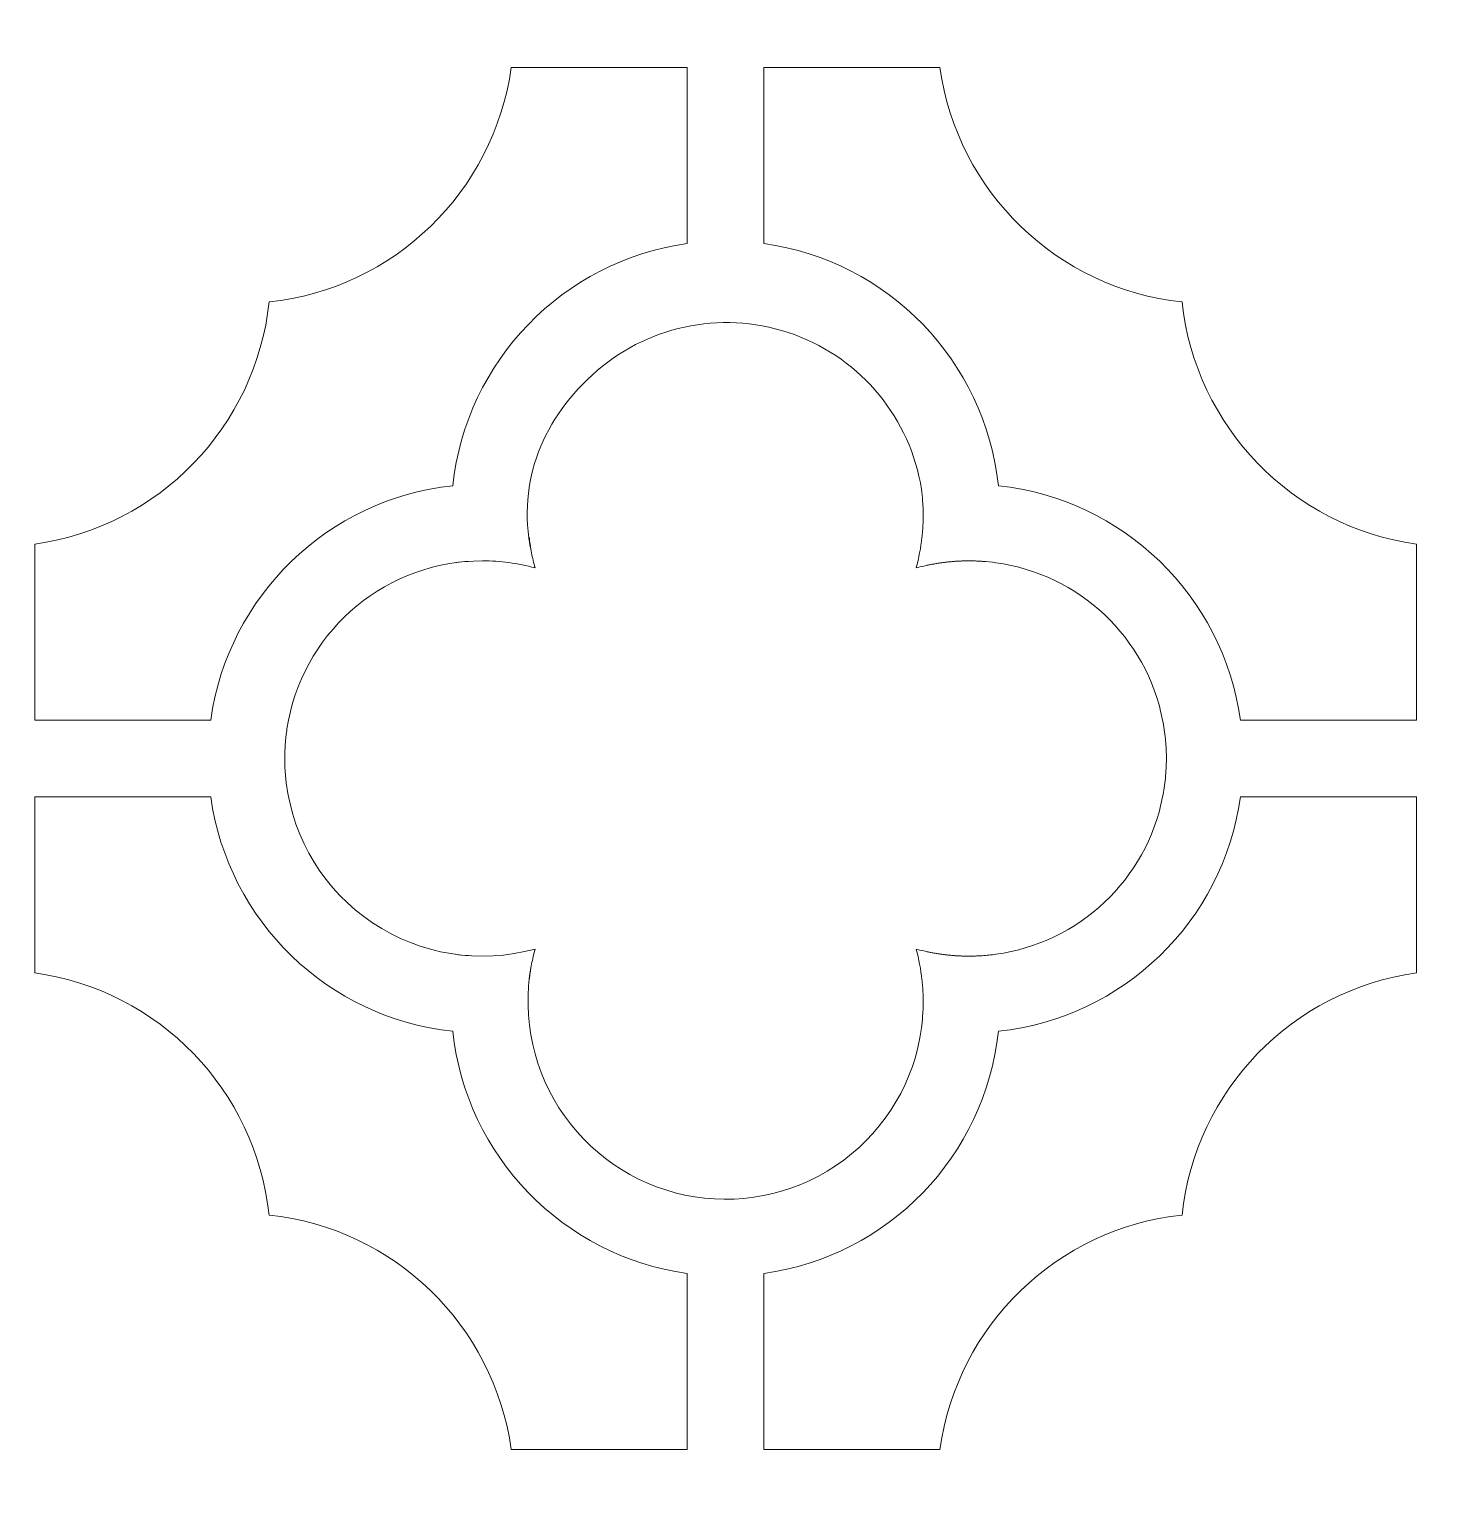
# Model space of a CAD drawing. Header units: centimetres. Extents: x -8.6 to 7.4, y -2.5 to 11.8.
# Drawn here: x -7.323 to -4.812, y 4.664 to 7.233 of the extents above; entities that cross this region are included whole.
import ezdxf

# ---------------------------------------------------------------- set-up
doc = ezdxf.new("R2010")
doc.units = ezdxf.units.CM
doc.header["$MEASUREMENT"] = 0
doc.layers.add('layer 1', color=7, linetype='Continuous')

msp = doc.modelspace()

# ---------------------------------------------------------------- linework, layer by layer
at = {"layer": 'layer 1', "lineweight": 9}
for points, knots in [([(-8.59369, 11.81631), (-8.59369, 11.81631), (-8.45848, 11.81631), (-8.45848, 11.81631), (-8.45848, 11.81631), (-8.45848, 11.81631), (-1.16645, 11.81631), (-1.16645, 11.81631), (-1.16645, 11.81631), (-1.16645, 11.81631), (-1.03124, 11.81631), (-1.03124, 11.81631), (-1.03124, 11.81631), (-1.03124, 11.81631), (-1.03124, 11.6811), (-1.03124, 11.6811), (-1.03124, 11.6811), (-1.03124, 11.6811), (-1.03124, -2.35212), (-1.03124, -2.35212), (-1.03124, -2.35212), (-1.03124, -2.35212), (-1.03124, -2.48733), (-1.03124, -2.48733), (-1.03124, -2.48733), (-1.03124, -2.48733), (-1.16645, -2.48733), (-1.16645, -2.48733), (-1.16645, -2.48733), (-1.16645, -2.48733), (-8.45848, -2.48733), (-8.45848, -2.48733), (-8.45848, -2.48733), (-8.45848, -2.48733), (-8.59369, -2.48733), (-8.59369, -2.48733), (-8.59369, -2.48733), (-8.59369, -2.48733), (-8.59369, -2.35212), (-8.59369, -2.35212), (-8.59369, -2.35212), (-8.59369, -2.35212), (-8.59369, 11.6811), (-8.59369, 11.6811), (-8.59369, 11.6811), (-8.59369, 11.6811), (-8.59369, 11.81631), (-8.59369, 11.81631)], [0, 0, 0, 0, 0.0769231, 0.0769231, 0.0769231, 0.0769231, 0.1538462, 0.1538462, 0.1538462, 0.1538462, 0.2307692, 0.2307692, 0.2307692, 0.2307692, 0.3076923, 0.3076923, 0.3076923, 0.3076923, 0.3846154, 0.3846154, 0.3846154, 0.3846154, 0.4615385, 0.4615385, 0.4615385, 0.4615385, 0.5384615, 0.5384615, 0.5384615, 0.5384615, 0.6153846, 0.6153846, 0.6153846, 0.6153846, 0.6923077, 0.6923077, 0.6923077, 0.6923077, 0.7692308, 0.7692308, 0.7692308, 0.7692308, 0.8461538, 0.8461538, 0.8461538, 0.8461538, 1, 1, 1, 1]), ([(-7.31368, 6.0165), (-7.31368, 6.0165), (-7.12398, 6.0165), (-7.12398, 6.0165), (-7.12398, 6.0165), (-7.12398, 6.0165), (-7.00377, 6.0165), (-7.00377, 6.0165), (-7.00377, 6.0165), (-6.97315, 6.2355), (-6.79718, 6.40567), (-6.57732, 6.42934), (-6.57732, 6.42934), (-6.55381, 6.64921), (-6.38344, 6.825), (-6.16446, 6.85577), (-6.16446, 6.85577), (-6.16446, 6.85577), (-6.16446, 7.1657), (-6.16446, 7.1657), (-6.16446, 7.1657), (-6.16446, 7.1657), (-6.26776, 7.1657), (-6.26776, 7.1657), (-6.26776, 7.1657), (-6.26776, 7.1657), (-6.31707, 7.1657), (-6.31707, 7.1657), (-6.31707, 7.1657), (-6.31707, 7.1657), (-6.35435, 7.1657), (-6.35435, 7.1657), (-6.35435, 7.1657), (-6.35435, 7.1657), (-6.47441, 7.1657), (-6.47441, 7.1657), (-6.47441, 7.1657), (-6.50503, 6.9467), (-6.68098, 6.77653), (-6.90083, 6.75284), (-6.90083, 6.75284), (-6.92435, 6.53298), (-7.09472, 6.35721), (-7.31368, 6.32643), (-7.31368, 6.32643), (-7.31368, 6.32643), (-7.31368, 6.26115), (-7.31368, 6.26115), (-7.31368, 6.26115), (-7.31368, 6.26115), (-7.31368, 6.22786), (-7.31368, 6.22786), (-7.31368, 6.22786), (-7.31368, 6.22786), (-7.31368, 6.12931), (-7.31368, 6.12931), (-7.31368, 6.12931), (-7.31368, 6.12931), (-7.31368, 6.01651), (-7.31368, 6.01651)], [0, 0, 0, 0, 0.0625, 0.0625, 0.0625, 0.0625, 0.125, 0.125, 0.125, 0.125, 0.1875, 0.1875, 0.1875, 0.1875, 0.25, 0.25, 0.25, 0.25, 0.3125, 0.3125, 0.3125, 0.3125, 0.375, 0.375, 0.375, 0.375, 0.4375, 0.4375, 0.4375, 0.4375, 0.5, 0.5, 0.5, 0.5, 0.5625, 0.5625, 0.5625, 0.5625, 0.625, 0.625, 0.625, 0.625, 0.6875, 0.6875, 0.6875, 0.6875, 0.75, 0.75, 0.75, 0.75, 0.8125, 0.8125, 0.8125, 0.8125, 0.875, 0.875, 0.875, 0.875, 1, 1, 1, 1]), ([(-5.18999, 6.0165), (-5.18999, 6.0165), (-5.03502, 6.0165), (-5.03502, 6.0165), (-5.03502, 6.0165), (-5.03502, 6.0165), (-4.88007, 6.0165), (-4.88007, 6.0165), (-4.88007, 6.0165), (-4.88007, 6.0165), (-4.88007, 6.12931), (-4.88007, 6.12931), (-4.88007, 6.12931), (-4.88007, 6.12931), (-4.88007, 6.22787), (-4.88007, 6.22787), (-4.88007, 6.22787), (-4.88007, 6.22787), (-4.88007, 6.26114), (-4.88007, 6.26114), (-4.88007, 6.26114), (-4.88007, 6.26114), (-4.88007, 6.32643), (-4.88007, 6.32643), (-4.88007, 6.32643), (-5.09905, 6.35704), (-5.26922, 6.533), (-5.29291, 6.75284), (-5.29291, 6.75284), (-5.51278, 6.77636), (-5.68855, 6.94673), (-5.71933, 7.1657), (-5.71933, 7.1657), (-5.71933, 7.1657), (-5.78447, 7.1657), (-5.78447, 7.1657), (-5.78447, 7.1657), (-5.78447, 7.1657), (-5.87666, 7.1657), (-5.87666, 7.1657), (-5.87666, 7.1657), (-5.87666, 7.1657), (-5.94572, 7.1657), (-5.94572, 7.1657), (-5.94572, 7.1657), (-5.94572, 7.1657), (-6.02926, 7.1657), (-6.02926, 7.1657), (-6.02926, 7.1657), (-6.02926, 7.1657), (-6.02926, 6.85576), (-6.02926, 6.85576), (-6.02926, 6.85576), (-5.81027, 6.82514), (-5.6401, 6.64918), (-5.61641, 6.42934), (-5.61641, 6.42934), (-5.39655, 6.40583), (-5.22077, 6.23546), (-5.18999, 6.0165)], [0, 0, 0, 0, 0.0625, 0.0625, 0.0625, 0.0625, 0.125, 0.125, 0.125, 0.125, 0.1875, 0.1875, 0.1875, 0.1875, 0.25, 0.25, 0.25, 0.25, 0.3125, 0.3125, 0.3125, 0.3125, 0.375, 0.375, 0.375, 0.375, 0.4375, 0.4375, 0.4375, 0.4375, 0.5, 0.5, 0.5, 0.5, 0.5625, 0.5625, 0.5625, 0.5625, 0.625, 0.625, 0.625, 0.625, 0.6875, 0.6875, 0.6875, 0.6875, 0.75, 0.75, 0.75, 0.75, 0.8125, 0.8125, 0.8125, 0.8125, 0.875, 0.875, 0.875, 0.875, 1, 1, 1, 1]), ([(-6.8667, 6.0165), (-6.86831, 6.00825), (-6.86963, 5.99995), (-6.87066, 5.99162), (-6.87066, 5.99162), (-6.87066, 5.99162), (-6.87091, 5.98952), (-6.87091, 5.98952), (-6.87091, 5.98952), (-6.87091, 5.98952), (-6.87114, 5.98741), (-6.87114, 5.98741), (-6.87114, 5.98741), (-6.87114, 5.98741), (-6.87197, 5.97905), (-6.87197, 5.97905), (-6.87197, 5.97905), (-6.87197, 5.97905), (-6.87245, 5.97258), (-6.87245, 5.97258), (-6.87245, 5.97258), (-6.87245, 5.97258), (-6.8726, 5.97044), (-6.8726, 5.97044), (-6.8726, 5.97044), (-6.8726, 5.97044), (-6.87286, 5.96618), (-6.87286, 5.96618), (-6.87286, 5.96618), (-6.87286, 5.96618), (-6.87294, 5.964), (-6.87294, 5.964), (-6.87294, 5.964), (-6.87294, 5.964), (-6.87305, 5.96126), (-6.87305, 5.96126), (-6.87305, 5.96126), (-6.87305, 5.96126), (-6.87309, 5.9597), (-6.87309, 5.9597), (-6.87309, 5.9597), (-6.87309, 5.9597), (-6.87318, 5.9579), (-6.87318, 5.9579), (-6.87318, 5.9579), (-6.87318, 5.9579), (-6.8732, 5.9557), (-6.8732, 5.9557), (-6.8732, 5.9557), (-6.8732, 5.9557), (-6.87322, 5.95432), (-6.87322, 5.95432), (-6.87322, 5.95432), (-6.87322, 5.95432), (-6.87325, 5.95217), (-6.87325, 5.95217), (-6.87325, 5.95217), (-6.87325, 5.95217), (-6.87327, 5.94999), (-6.87327, 5.94999), (-6.87327, 5.94999), (-6.87327, 5.94999), (-6.87327, 5.94783), (-6.87327, 5.94783), (-6.87327, 5.94783), (-6.87327, 5.94783), (-6.87325, 5.94568), (-6.87325, 5.94568), (-6.87325, 5.94568), (-6.87325, 5.94568), (-6.87323, 5.94388), (-6.87323, 5.94388), (-6.87323, 5.94388), (-6.87323, 5.94388), (-6.87322, 5.94244), (-6.87322, 5.94244), (-6.87322, 5.94244), (-6.87322, 5.94244), (-6.87318, 5.94026), (-6.87318, 5.94026), (-6.87318, 5.94026), (-6.87318, 5.94026), (-6.87309, 5.93811), (-6.87309, 5.93811), (-6.87309, 5.93811), (-6.87309, 5.93811), (-6.87305, 5.93655), (-6.87305, 5.93655), (-6.87305, 5.93655), (-6.87305, 5.93655), (-6.87298, 5.93491), (-6.87298, 5.93491), (-6.87298, 5.93491), (-6.87298, 5.93491), (-6.8729, 5.93275), (-6.8729, 5.93275), (-6.8729, 5.93275), (-6.8729, 5.93275), (-6.8726, 5.92742), (-6.8726, 5.92742), (-6.8726, 5.92742), (-6.8726, 5.92742), (-6.87245, 5.92527), (-6.87245, 5.92527), (-6.87245, 5.92527), (-6.87245, 5.92527), (-6.87206, 5.91995), (-6.87206, 5.91995), (-6.87206, 5.91995), (-6.87173, 5.91607), (-6.87135, 5.91219), (-6.87091, 5.90831), (-6.87091, 5.90831), (-6.87091, 5.90831), (-6.87066, 5.9062), (-6.87066, 5.9062), (-6.87066, 5.9062), (-6.85833, 5.8057), (-6.80285, 5.71562), (-6.7186, 5.65945), (-6.7186, 5.65945), (-6.63439, 5.6033), (-6.53003, 5.58647), (-6.43246, 5.61336), (-6.43246, 5.61336), (-6.43246, 5.61336), (-6.4341, 5.60707), (-6.4341, 5.60707), (-6.4341, 5.60707), (-6.4341, 5.60707), (-6.43246, 5.61337), (-6.43246, 5.61337), (-6.43246, 5.61337), (-6.43482, 5.60455), (-6.43687, 5.59565), (-6.43862, 5.58668), (-6.43862, 5.58668), (-6.44037, 5.57759), (-6.44177, 5.56842), (-6.44279, 5.55921), (-6.44279, 5.55921), (-6.44188, 5.56727), (-6.44071, 5.5753), (-6.43927, 5.58328), (-6.43927, 5.58328), (-6.45601, 5.49101), (-6.43485, 5.39588), (-6.38058, 5.3194), (-6.38058, 5.3194), (-6.32631, 5.24292), (-6.24396, 5.19162), (-6.15133, 5.17695), (-6.15133, 5.17695), (-6.05868, 5.16228), (-5.96402, 5.18562), (-5.88881, 5.24169), (-5.88881, 5.24169), (-5.8136, 5.29776), (-5.76427, 5.38136), (-5.75187, 5.47434), (-5.75187, 5.47434), (-5.75187, 5.47434), (-5.75167, 5.4758), (-5.75167, 5.4758), (-5.75167, 5.4758), (-5.75167, 5.4758), (-5.75151, 5.47728), (-5.75151, 5.47728), (-5.75151, 5.47728), (-5.75151, 5.47728), (-5.75114, 5.48023), (-5.75114, 5.48023), (-5.75114, 5.48023), (-5.75114, 5.48023), (-5.75089, 5.48244), (-5.75089, 5.48244), (-5.75089, 5.48244), (-5.75089, 5.48244), (-5.75073, 5.4839), (-5.75073, 5.4839), (-5.75073, 5.4839), (-5.75073, 5.4839), (-5.7505, 5.48613), (-5.7505, 5.48613), (-5.7505, 5.48613), (-5.7505, 5.48613), (-5.75033, 5.48803), (-5.75033, 5.48803), (-5.75033, 5.48803), (-5.75033, 5.48803), (-5.75018, 5.48982), (-5.75018, 5.48982), (-5.75018, 5.48982), (-5.75018, 5.48982), (-5.75005, 5.49133), (-5.75005, 5.49133), (-5.75005, 5.49133), (-5.75005, 5.49133), (-5.74994, 5.49258), (-5.74994, 5.49258), (-5.74994, 5.49258), (-5.74994, 5.49258), (-5.7498, 5.4943), (-5.7498, 5.4943), (-5.7498, 5.4943), (-5.7498, 5.4943), (-5.74936, 5.501), (-5.74936, 5.501), (-5.74936, 5.501), (-5.74936, 5.501), (-5.74927, 5.50248), (-5.74927, 5.50248), (-5.74927, 5.50248), (-5.74927, 5.50248), (-5.74922, 5.50398), (-5.74922, 5.50398), (-5.74922, 5.50398), (-5.74922, 5.50398), (-5.74915, 5.50548), (-5.74915, 5.50548), (-5.74915, 5.50548), (-5.74915, 5.50548), (-5.74908, 5.50698), (-5.74908, 5.50698), (-5.74908, 5.50698), (-5.74908, 5.50698), (-5.74901, 5.50918), (-5.74901, 5.50918), (-5.74901, 5.50918), (-5.74901, 5.50918), (-5.74887, 5.51418), (-5.74887, 5.51418), (-5.74887, 5.51418), (-5.74887, 5.51418), (-5.74886, 5.51606), (-5.74886, 5.51606), (-5.74886, 5.51606), (-5.74886, 5.51606), (-5.74882, 5.51833), (-5.74882, 5.51833), (-5.74882, 5.51833), (-5.74882, 5.51833), (-5.7488, 5.52055), (-5.7488, 5.52055), (-5.7488, 5.52055), (-5.7488, 5.52055), (-5.74882, 5.52207), (-5.74882, 5.52207), (-5.74882, 5.52207), (-5.74882, 5.52207), (-5.74882, 5.52356), (-5.74882, 5.52356), (-5.74882, 5.52356), (-5.74882, 5.52356), (-5.74886, 5.52507), (-5.74886, 5.52507), (-5.74886, 5.52507), (-5.74886, 5.52507), (-5.74886, 5.52658), (-5.74886, 5.52658), (-5.74886, 5.52658), (-5.74886, 5.52658), (-5.7489, 5.52807), (-5.7489, 5.52807), (-5.7489, 5.52807), (-5.7489, 5.52807), (-5.74892, 5.52958), (-5.74892, 5.52958), (-5.74892, 5.52958), (-5.74892, 5.52958), (-5.74897, 5.53107), (-5.74897, 5.53107), (-5.74897, 5.53107), (-5.74897, 5.53107), (-5.74901, 5.53257), (-5.74901, 5.53257), (-5.74901, 5.53257), (-5.74901, 5.53257), (-5.74908, 5.53406), (-5.74908, 5.53406), (-5.74908, 5.53406), (-5.74908, 5.53406), (-5.74915, 5.53557), (-5.74915, 5.53557), (-5.74915, 5.53557), (-5.74915, 5.53557), (-5.74922, 5.53706), (-5.74922, 5.53706), (-5.74922, 5.53706), (-5.74922, 5.53706), (-5.74927, 5.53854), (-5.74927, 5.53854), (-5.74927, 5.53854), (-5.74927, 5.53854), (-5.74936, 5.54003), (-5.74936, 5.54003), (-5.74936, 5.54003), (-5.74936, 5.54003), (-5.74944, 5.54152), (-5.74944, 5.54152), (-5.74944, 5.54152), (-5.74944, 5.54152), (-5.74954, 5.54301), (-5.74954, 5.54301), (-5.74954, 5.54301), (-5.74954, 5.54301), (-5.74961, 5.54448), (-5.74961, 5.54448), (-5.74961, 5.54448), (-5.74961, 5.54448), (-5.74974, 5.54597), (-5.74974, 5.54597), (-5.74974, 5.54597), (-5.74974, 5.54597), (-5.74985, 5.54743), (-5.74985, 5.54743), (-5.74985, 5.54743), (-5.74985, 5.54743), (-5.74996, 5.54893), (-5.74996, 5.54893), (-5.74996, 5.54893), (-5.74996, 5.54893), (-5.75009, 5.55039), (-5.75009, 5.55039), (-5.75009, 5.55039), (-5.75009, 5.55039), (-5.75024, 5.5519), (-5.75024, 5.5519), (-5.75024, 5.5519), (-5.75024, 5.5519), (-5.75037, 5.55335), (-5.75037, 5.55335), (-5.75037, 5.55335), (-5.75037, 5.55335), (-5.75049, 5.55482), (-5.75049, 5.55482), (-5.75049, 5.55482), (-5.75049, 5.55482), (-5.75062, 5.55628), (-5.75062, 5.55628), (-5.75062, 5.55628), (-5.75062, 5.55628), (-5.75078, 5.55775), (-5.75078, 5.55775), (-5.75078, 5.55775), (-5.75078, 5.55775), (-5.75094, 5.55921), (-5.75094, 5.55921), (-5.75094, 5.55921), (-5.75297, 5.57751), (-5.75645, 5.59562), (-5.76135, 5.61337), (-5.76135, 5.61337), (-5.75533, 5.61174), (-5.74927, 5.61026), (-5.74319, 5.60893), (-5.74319, 5.60893), (-5.74319, 5.60893), (-5.74177, 5.6086), (-5.74177, 5.6086), (-5.74177, 5.6086), (-5.74177, 5.6086), (-5.74035, 5.60831), (-5.74035, 5.60831), (-5.74035, 5.60831), (-5.74035, 5.60831), (-5.73892, 5.608), (-5.73892, 5.608), (-5.73892, 5.608), (-5.73892, 5.608), (-5.7375, 5.60772), (-5.7375, 5.60772), (-5.7375, 5.60772), (-5.7375, 5.60772), (-5.73608, 5.60743), (-5.73608, 5.60743), (-5.73608, 5.60743), (-5.73608, 5.60743), (-5.73466, 5.60717), (-5.73466, 5.60717), (-5.73466, 5.60717), (-5.73466, 5.60717), (-5.73323, 5.60688), (-5.73323, 5.60688), (-5.73323, 5.60688), (-5.73323, 5.60688), (-5.73181, 5.60664), (-5.73181, 5.60664), (-5.73181, 5.60664), (-5.73181, 5.60664), (-5.73038, 5.60635), (-5.73038, 5.60635), (-5.73038, 5.60635), (-5.73038, 5.60635), (-5.72896, 5.60611), (-5.72896, 5.60611), (-5.72896, 5.60611), (-5.72896, 5.60611), (-5.72749, 5.60584), (-5.72749, 5.60584), (-5.72749, 5.60584), (-5.72749, 5.60584), (-5.72608, 5.60562), (-5.72608, 5.60562), (-5.72608, 5.60562), (-5.72608, 5.60562), (-5.72462, 5.60538), (-5.72462, 5.60538), (-5.72462, 5.60538), (-5.72462, 5.60538), (-5.7232, 5.60515), (-5.7232, 5.60515), (-5.7232, 5.60515), (-5.7232, 5.60515), (-5.72173, 5.60491), (-5.72173, 5.60491), (-5.72173, 5.60491), (-5.72173, 5.60491), (-5.7203, 5.60471), (-5.7203, 5.60471), (-5.7203, 5.60471), (-5.7203, 5.60471), (-5.71885, 5.60448), (-5.71885, 5.60448), (-5.71885, 5.60448), (-5.71885, 5.60448), (-5.71739, 5.60427), (-5.71739, 5.60427), (-5.71739, 5.60427), (-5.71739, 5.60427), (-5.71592, 5.60404), (-5.71592, 5.60404), (-5.71592, 5.60404), (-5.71592, 5.60404), (-5.71449, 5.60388), (-5.71449, 5.60388), (-5.71449, 5.60388), (-5.71449, 5.60388), (-5.71303, 5.60368), (-5.71303, 5.60368), (-5.71303, 5.60368), (-5.71303, 5.60368), (-5.71158, 5.60351), (-5.71158, 5.60351), (-5.71158, 5.60351), (-5.71158, 5.60351), (-5.71011, 5.60331), (-5.71011, 5.60331), (-5.71011, 5.60331), (-5.71011, 5.60331), (-5.70865, 5.60315), (-5.70865, 5.60315), (-5.70865, 5.60315), (-5.70865, 5.60315), (-5.7072, 5.60297), (-5.7072, 5.60297), (-5.7072, 5.60297), (-5.7072, 5.60297), (-5.70573, 5.60281), (-5.70573, 5.60281), (-5.70573, 5.60281), (-5.70573, 5.60281), (-5.70426, 5.60265), (-5.70426, 5.60265), (-5.70426, 5.60265), (-5.70426, 5.60265), (-5.7028, 5.60252), (-5.7028, 5.60252), (-5.7028, 5.60252), (-5.7028, 5.60252), (-5.70133, 5.60238), (-5.70133, 5.60238), (-5.70133, 5.60238), (-5.70133, 5.60238), (-5.69988, 5.60226), (-5.69988, 5.60226), (-5.69988, 5.60226), (-5.69988, 5.60226), (-5.69837, 5.60211), (-5.69837, 5.60211), (-5.69837, 5.60211), (-5.69837, 5.60211), (-5.69692, 5.60198), (-5.69692, 5.60198), (-5.69692, 5.60198), (-5.69692, 5.60198), (-5.69541, 5.60187), (-5.69541, 5.60187), (-5.69541, 5.60187), (-5.69541, 5.60187), (-5.69395, 5.60176), (-5.69395, 5.60176), (-5.69395, 5.60176), (-5.69395, 5.60176), (-5.69246, 5.60163), (-5.69246, 5.60163), (-5.69246, 5.60163), (-5.69246, 5.60163), (-5.69099, 5.60156), (-5.69099, 5.60156), (-5.69099, 5.60156), (-5.69099, 5.60156), (-5.6895, 5.60146), (-5.6895, 5.60146), (-5.6895, 5.60146), (-5.6895, 5.60146), (-5.68802, 5.60138), (-5.68802, 5.60138), (-5.68802, 5.60138), (-5.68802, 5.60138), (-5.68652, 5.60129), (-5.68652, 5.60129), (-5.68652, 5.60129), (-5.68652, 5.60129), (-5.68504, 5.60124), (-5.68504, 5.60124), (-5.68504, 5.60124), (-5.68504, 5.60124), (-5.68355, 5.60117), (-5.68355, 5.60117), (-5.68355, 5.60117), (-5.68355, 5.60117), (-5.68204, 5.60111), (-5.68204, 5.60111), (-5.68204, 5.60111), (-5.68204, 5.60111), (-5.68055, 5.60103), (-5.68055, 5.60103), (-5.68055, 5.60103), (-5.68055, 5.60103), (-5.67905, 5.60099), (-5.67905, 5.60099), (-5.67905, 5.60099), (-5.67905, 5.60099), (-5.67756, 5.60094), (-5.67756, 5.60094), (-5.67756, 5.60094), (-5.67756, 5.60094), (-5.67605, 5.60092), (-5.67605, 5.60092), (-5.67605, 5.60092), (-5.67605, 5.60092), (-5.67456, 5.60088), (-5.67456, 5.60088), (-5.67456, 5.60088), (-5.67456, 5.60088), (-5.67305, 5.60088), (-5.67305, 5.60088), (-5.67305, 5.60088), (-5.67305, 5.60088), (-5.67155, 5.60084), (-5.67155, 5.60084), (-5.67155, 5.60084), (-5.67155, 5.60084), (-5.67005, 5.60084), (-5.67005, 5.60084), (-5.67005, 5.60084), (-5.67005, 5.60084), (-5.66853, 5.60082), (-5.66853, 5.60082), (-5.66853, 5.60082), (-5.66853, 5.60082), (-5.66704, 5.60084), (-5.66704, 5.60084), (-5.66704, 5.60084), (-5.66704, 5.60084), (-5.66521, 5.60085), (-5.66521, 5.60085), (-5.66521, 5.60085), (-5.66521, 5.60085), (-5.66326, 5.60088), (-5.66326, 5.60088), (-5.66326, 5.60088), (-5.66326, 5.60088), (-5.65683, 5.60104), (-5.65683, 5.60104), (-5.65683, 5.60104), (-5.65683, 5.60104), (-5.65498, 5.60112), (-5.65498, 5.60112), (-5.65498, 5.60112), (-5.65498, 5.60112), (-5.64826, 5.60144), (-5.64826, 5.60144), (-5.64826, 5.60144), (-5.64826, 5.60144), (-5.64675, 5.60154), (-5.64675, 5.60154), (-5.64675, 5.60154), (-5.64675, 5.60154), (-5.64526, 5.60162), (-5.64526, 5.60162), (-5.64526, 5.60162), (-5.63713, 5.60219), (-5.62903, 5.60301), (-5.62096, 5.60409), (-5.62096, 5.60409), (-5.47377, 5.6243), (-5.35573, 5.73555), (-5.32707, 5.88133), (-5.32707, 5.88133), (-5.32498, 5.892), (-5.32338, 5.90276), (-5.32228, 5.91359), (-5.32228, 5.91359), (-5.32228, 5.91359), (-5.32178, 5.91888), (-5.32178, 5.91888), (-5.32178, 5.91888), (-5.32134, 5.9244), (-5.32099, 5.92992), (-5.32074, 5.93545), (-5.32074, 5.93545), (-5.32074, 5.93545), (-5.3207, 5.93706), (-5.3207, 5.93706), (-5.3207, 5.93706), (-5.3207, 5.93706), (-5.32063, 5.93921), (-5.32063, 5.93921), (-5.32063, 5.93921), (-5.32063, 5.93921), (-5.32054, 5.94228), (-5.32054, 5.94228), (-5.32054, 5.94228), (-5.32054, 5.94228), (-5.32053, 5.94395), (-5.32053, 5.94395), (-5.32053, 5.94395), (-5.32053, 5.94395), (-5.3205, 5.94568), (-5.3205, 5.94568), (-5.3205, 5.94568), (-5.3205, 5.94568), (-5.32049, 5.94783), (-5.32049, 5.94783), (-5.32049, 5.94783), (-5.32049, 5.94783), (-5.32049, 5.94999), (-5.32049, 5.94999), (-5.32049, 5.94999), (-5.32049, 5.94999), (-5.3205, 5.95217), (-5.3205, 5.95217), (-5.3205, 5.95217), (-5.3205, 5.95217), (-5.32053, 5.95392), (-5.32053, 5.95392), (-5.32053, 5.95392), (-5.32053, 5.95392), (-5.32054, 5.9554), (-5.32054, 5.9554), (-5.32054, 5.9554), (-5.32054, 5.9554), (-5.32058, 5.95753), (-5.32058, 5.95753), (-5.32058, 5.95753), (-5.32058, 5.95753), (-5.32067, 5.9597), (-5.32067, 5.9597), (-5.32067, 5.9597), (-5.32067, 5.9597), (-5.3207, 5.96116), (-5.3207, 5.96116), (-5.3207, 5.96116), (-5.32092, 5.9664), (-5.32122, 5.97163), (-5.32162, 5.97685), (-5.32162, 5.97685), (-5.32162, 5.97685), (-5.32178, 5.97896), (-5.32178, 5.97896), (-5.32178, 5.97896), (-5.32178, 5.97896), (-5.32216, 5.98318), (-5.32216, 5.98318), (-5.32216, 5.98318), (-5.32332, 5.99435), (-5.32496, 6.00547), (-5.32707, 6.0165), (-5.32707, 6.0165), (-5.35583, 6.16224), (-5.47377, 6.27358), (-5.62096, 6.29368), (-5.62096, 6.29368), (-5.62866, 6.29474), (-5.63639, 6.29554), (-5.64414, 6.29608), (-5.64414, 6.29608), (-5.64414, 6.29608), (-5.64599, 6.2962), (-5.64599, 6.2962), (-5.64599, 6.2962), (-5.64599, 6.2962), (-5.64748, 6.29629), (-5.64748, 6.29629), (-5.64748, 6.29629), (-5.64748, 6.29629), (-5.65498, 6.29665), (-5.65498, 6.29665), (-5.65498, 6.29665), (-5.65498, 6.29665), (-5.65683, 6.29674), (-5.65683, 6.29674), (-5.65683, 6.29674), (-5.65683, 6.29674), (-5.66216, 6.29689), (-5.66216, 6.29689), (-5.66216, 6.29689), (-5.66216, 6.29689), (-5.66404, 6.2969), (-5.66404, 6.2969), (-5.66404, 6.2969), (-5.66404, 6.2969), (-5.66631, 6.29694), (-5.66631, 6.29694), (-5.66631, 6.29694), (-5.66631, 6.29694), (-5.66853, 6.29697), (-5.66853, 6.29697), (-5.66853, 6.29697), (-5.66853, 6.29697), (-5.67005, 6.29694), (-5.67005, 6.29694), (-5.67005, 6.29694), (-5.67005, 6.29694), (-5.67155, 6.29694), (-5.67155, 6.29694), (-5.67155, 6.29694), (-5.67155, 6.29694), (-5.67305, 6.2969), (-5.67305, 6.2969), (-5.67305, 6.2969), (-5.67305, 6.2969), (-5.67456, 6.2969), (-5.67456, 6.2969), (-5.67456, 6.2969), (-5.67456, 6.2969), (-5.67605, 6.29685), (-5.67605, 6.29685), (-5.67605, 6.29685), (-5.67605, 6.29685), (-5.67756, 6.29683), (-5.67756, 6.29683), (-5.67756, 6.29683), (-5.67756, 6.29683), (-5.67905, 6.29679), (-5.67905, 6.29679), (-5.67905, 6.29679), (-5.67905, 6.29679), (-5.68055, 6.29675), (-5.68055, 6.29675), (-5.68055, 6.29675), (-5.68055, 6.29675), (-5.68204, 6.29667), (-5.68204, 6.29667), (-5.68204, 6.29667), (-5.68204, 6.29667), (-5.68355, 6.29661), (-5.68355, 6.29661), (-5.68355, 6.29661), (-5.68355, 6.29661), (-5.68504, 6.29654), (-5.68504, 6.29654), (-5.68504, 6.29654), (-5.68504, 6.29654), (-5.68652, 6.29648), (-5.68652, 6.29648), (-5.68652, 6.29648), (-5.68652, 6.29648), (-5.68802, 6.2964), (-5.68802, 6.2964), (-5.68802, 6.2964), (-5.68802, 6.2964), (-5.68948, 6.29631), (-5.68948, 6.29631), (-5.68948, 6.29631), (-5.68948, 6.29631), (-5.69098, 6.29623), (-5.69098, 6.29623), (-5.69098, 6.29623), (-5.69098, 6.29623), (-5.69245, 6.29614), (-5.69245, 6.29614), (-5.69245, 6.29614), (-5.69245, 6.29614), (-5.69394, 6.29602), (-5.69394, 6.29602), (-5.69394, 6.29602), (-5.69394, 6.29602), (-5.6954, 6.29591), (-5.6954, 6.29591), (-5.6954, 6.29591), (-5.6954, 6.29591), (-5.6969, 6.29579), (-5.6969, 6.29579), (-5.6969, 6.29579), (-5.6969, 6.29579), (-5.69836, 6.29567), (-5.69836, 6.29567), (-5.69836, 6.29567), (-5.69836, 6.29567), (-5.69985, 6.29552), (-5.69985, 6.29552), (-5.69985, 6.29552), (-5.69985, 6.29552), (-5.70131, 6.2954), (-5.70131, 6.2954), (-5.70131, 6.2954), (-5.70131, 6.2954), (-5.70277, 6.29525), (-5.70277, 6.29525), (-5.70277, 6.29525), (-5.70277, 6.29525), (-5.70423, 6.29513), (-5.70423, 6.29513), (-5.70423, 6.29513), (-5.70423, 6.29513), (-5.7057, 6.29497), (-5.7057, 6.29497), (-5.7057, 6.29497), (-5.7057, 6.29497), (-5.70716, 6.29481), (-5.70716, 6.29481), (-5.70716, 6.29481), (-5.70716, 6.29481), (-5.70863, 6.29463), (-5.70863, 6.29463), (-5.70863, 6.29463), (-5.70863, 6.29463), (-5.71008, 6.29447), (-5.71008, 6.29447), (-5.71008, 6.29447), (-5.71008, 6.29447), (-5.71154, 6.29427), (-5.71154, 6.29427), (-5.71154, 6.29427), (-5.71154, 6.29427), (-5.71301, 6.2941), (-5.71301, 6.2941), (-5.71301, 6.2941), (-5.71301, 6.2941), (-5.71446, 6.2939), (-5.71446, 6.2939), (-5.71446, 6.2939), (-5.71446, 6.2939), (-5.71588, 6.29374), (-5.71588, 6.29374), (-5.71588, 6.29374), (-5.71588, 6.29374), (-5.71734, 6.2935), (-5.71734, 6.2935), (-5.71734, 6.2935), (-5.71734, 6.2935), (-5.71881, 6.2933), (-5.71881, 6.2933), (-5.71881, 6.2933), (-5.71881, 6.2933), (-5.72026, 6.29307), (-5.72026, 6.29307), (-5.72026, 6.29307), (-5.72026, 6.29307), (-5.72169, 6.29287), (-5.72169, 6.29287), (-5.72169, 6.29287), (-5.72169, 6.29287), (-5.72316, 6.29262), (-5.72316, 6.29262), (-5.72316, 6.29262), (-5.72316, 6.29262), (-5.72458, 6.2924), (-5.72458, 6.2924), (-5.72458, 6.2924), (-5.72458, 6.2924), (-5.72604, 6.29216), (-5.72604, 6.29216), (-5.72604, 6.29216), (-5.72604, 6.29216), (-5.72746, 6.29193), (-5.72746, 6.29193), (-5.72746, 6.29193), (-5.72746, 6.29193), (-5.72891, 6.29167), (-5.72891, 6.29167), (-5.72891, 6.29167), (-5.72891, 6.29167), (-5.73033, 6.29142), (-5.73033, 6.29142), (-5.73033, 6.29142), (-5.73033, 6.29142), (-5.73177, 6.29114), (-5.73177, 6.29114), (-5.73177, 6.29114), (-5.73177, 6.29114), (-5.73319, 6.29089), (-5.73319, 6.29089), (-5.73319, 6.29089), (-5.73319, 6.29089), (-5.73461, 6.29061), (-5.73461, 6.29061), (-5.73461, 6.29061), (-5.73461, 6.29061), (-5.73603, 6.29034), (-5.73603, 6.29034), (-5.73603, 6.29034), (-5.73603, 6.29034), (-5.73745, 6.29006), (-5.73745, 6.29006), (-5.73745, 6.29006), (-5.73745, 6.29006), (-5.73887, 6.28979), (-5.73887, 6.28979), (-5.73887, 6.28979), (-5.73887, 6.28979), (-5.74029, 6.28946), (-5.74029, 6.28946), (-5.74029, 6.28946), (-5.74029, 6.28946), (-5.7417, 6.28918), (-5.7417, 6.28918), (-5.7417, 6.28918), (-5.7417, 6.28918), (-5.74312, 6.28886), (-5.74312, 6.28886), (-5.74312, 6.28886), (-5.74922, 6.28753), (-5.75527, 6.28605), (-5.76129, 6.2844), (-5.76129, 6.2844), (-5.75642, 6.30216), (-5.75297, 6.32027), (-5.75096, 6.33857), (-5.75096, 6.33857), (-5.75096, 6.33857), (-5.75079, 6.34002), (-5.75079, 6.34002), (-5.75079, 6.34002), (-5.75079, 6.34002), (-5.75063, 6.3415), (-5.75063, 6.3415), (-5.75063, 6.3415), (-5.75063, 6.3415), (-5.7505, 6.34296), (-5.7505, 6.34296), (-5.7505, 6.34296), (-5.7505, 6.34296), (-5.75037, 6.34442), (-5.75037, 6.34442), (-5.75037, 6.34442), (-5.75037, 6.34442), (-5.75024, 6.34588), (-5.75024, 6.34588), (-5.75024, 6.34588), (-5.75024, 6.34588), (-5.75009, 6.34738), (-5.75009, 6.34738), (-5.75009, 6.34738), (-5.75009, 6.34738), (-5.74996, 6.34885), (-5.74996, 6.34885), (-5.74996, 6.34885), (-5.74996, 6.34885), (-5.74985, 6.35034), (-5.74985, 6.35034), (-5.74985, 6.35034), (-5.74985, 6.35034), (-5.74974, 6.35181), (-5.74974, 6.35181), (-5.74974, 6.35181), (-5.74974, 6.35181), (-5.74961, 6.3533), (-5.74961, 6.3533), (-5.74961, 6.3533), (-5.74961, 6.3533), (-5.74954, 6.35476), (-5.74954, 6.35476), (-5.74954, 6.35476), (-5.74954, 6.35476), (-5.74944, 6.35627), (-5.74944, 6.35627), (-5.74944, 6.35627), (-5.74944, 6.35627), (-5.74936, 6.35774), (-5.74936, 6.35774), (-5.74936, 6.35774), (-5.74936, 6.35774), (-5.74927, 6.35924), (-5.74927, 6.35924), (-5.74927, 6.35924), (-5.74927, 6.35924), (-5.74922, 6.36071), (-5.74922, 6.36071), (-5.74922, 6.36071), (-5.74922, 6.36071), (-5.74915, 6.36222), (-5.74915, 6.36222), (-5.74915, 6.36222), (-5.74915, 6.36222), (-5.74908, 6.36371), (-5.74908, 6.36371), (-5.74908, 6.36371), (-5.74908, 6.36371), (-5.74901, 6.36522), (-5.74901, 6.36522), (-5.74901, 6.36522), (-5.74901, 6.36522), (-5.74897, 6.3667), (-5.74897, 6.3667), (-5.74897, 6.3667), (-5.74897, 6.3667), (-5.74892, 6.36821), (-5.74892, 6.36821), (-5.74892, 6.36821), (-5.74892, 6.36821), (-5.7489, 6.36971), (-5.7489, 6.36971), (-5.7489, 6.36971), (-5.7489, 6.36971), (-5.74886, 6.3712), (-5.74886, 6.3712), (-5.74886, 6.3712), (-5.74886, 6.3712), (-5.74886, 6.37271), (-5.74886, 6.37271), (-5.74886, 6.37271), (-5.74886, 6.37271), (-5.74882, 6.3742), (-5.74882, 6.3742), (-5.74882, 6.3742), (-5.74882, 6.3742), (-5.74882, 6.37571), (-5.74882, 6.37571), (-5.74882, 6.37571), (-5.74882, 6.37571), (-5.7488, 6.37722), (-5.7488, 6.37722), (-5.7488, 6.37722), (-5.7488, 6.37722), (-5.74882, 6.37872), (-5.74882, 6.37872), (-5.74882, 6.37872), (-5.74882, 6.37872), (-5.74883, 6.38054), (-5.74883, 6.38054), (-5.74883, 6.38054), (-5.74883, 6.38054), (-5.74886, 6.38249), (-5.74886, 6.38249), (-5.74886, 6.38249), (-5.74886, 6.38249), (-5.74897, 6.38756), (-5.74897, 6.38756), (-5.74897, 6.38756), (-5.74897, 6.38756), (-5.74908, 6.3908), (-5.74908, 6.3908), (-5.74908, 6.3908), (-5.74908, 6.3908), (-5.74915, 6.39229), (-5.74915, 6.39229), (-5.74915, 6.39229), (-5.74915, 6.39229), (-5.74922, 6.3938), (-5.74922, 6.3938), (-5.74922, 6.3938), (-5.74922, 6.3938), (-5.74926, 6.39511), (-5.74926, 6.39511), (-5.74926, 6.39511), (-5.74926, 6.39511), (-5.74936, 6.39679), (-5.74936, 6.39679), (-5.74936, 6.39679), (-5.74936, 6.39679), (-5.74979, 6.4033), (-5.74979, 6.4033), (-5.74979, 6.4033), (-5.74979, 6.4033), (-5.74993, 6.40499), (-5.74993, 6.40499), (-5.74993, 6.40499), (-5.74993, 6.40499), (-5.75005, 6.40645), (-5.75005, 6.40645), (-5.75005, 6.40645), (-5.75005, 6.40645), (-5.75018, 6.40796), (-5.75018, 6.40796), (-5.75018, 6.40796), (-5.75018, 6.40796), (-5.75032, 6.40942), (-5.75032, 6.40942), (-5.75032, 6.40942), (-5.75032, 6.40942), (-5.75043, 6.41084), (-5.75043, 6.41084), (-5.75043, 6.41084), (-5.75043, 6.41084), (-5.75062, 6.41293), (-5.75062, 6.41293), (-5.75062, 6.41293), (-5.75062, 6.41293), (-5.75081, 6.4146), (-5.75081, 6.4146), (-5.75081, 6.4146), (-5.75081, 6.4146), (-5.75107, 6.41681), (-5.75107, 6.41681), (-5.75107, 6.41681), (-5.75107, 6.41681), (-5.75138, 6.4195), (-5.75138, 6.4195), (-5.75138, 6.4195), (-5.75138, 6.4195), (-5.7516, 6.42123), (-5.7516, 6.42123), (-5.7516, 6.42123), (-5.7516, 6.42123), (-5.7518, 6.42271), (-5.7518, 6.42271), (-5.7518, 6.42271), (-5.77144, 6.54749), (-5.85715, 6.65182), (-5.97575, 6.69531), (-5.97575, 6.69531), (-6.09434, 6.73879), (-6.22718, 6.71459), (-6.32283, 6.63208), (-6.32283, 6.63208), (-6.41847, 6.54958), (-6.46489, 6.43819), (-6.43927, 6.3145), (-6.43927, 6.3145), (-6.44071, 6.32248), (-6.44188, 6.33051), (-6.44279, 6.33857), (-6.44279, 6.33857), (-6.44177, 6.32936), (-6.44038, 6.3202), (-6.43863, 6.3111), (-6.43863, 6.3111), (-6.4369, 6.30212), (-6.43481, 6.29322), (-6.43238, 6.2844), (-6.43238, 6.2844), (-6.43238, 6.2844), (-6.4341, 6.2907), (-6.4341, 6.2907), (-6.4341, 6.2907), (-6.4341, 6.2907), (-6.43246, 6.28443), (-6.43246, 6.28443), (-6.43246, 6.28443), (-6.46268, 6.29275), (-6.49388, 6.29697), (-6.52522, 6.29697), (-6.52522, 6.29697), (-6.69149, 6.2969), (-6.83447, 6.17961), (-6.86671, 6.0165)], [0, 0, 0, 0, 0.0034364, 0.0034364, 0.0034364, 0.0034364, 0.0068729, 0.0068729, 0.0068729, 0.0068729, 0.0103093, 0.0103093, 0.0103093, 0.0103093, 0.0137457, 0.0137457, 0.0137457, 0.0137457, 0.0171821, 0.0171821, 0.0171821, 0.0171821, 0.0206186, 0.0206186, 0.0206186, 0.0206186, 0.024055, 0.024055, 0.024055, 0.024055, 0.0274914, 0.0274914, 0.0274914, 0.0274914, 0.0309278, 0.0309278, 0.0309278, 0.0309278, 0.0343643, 0.0343643, 0.0343643, 0.0343643, 0.0378007, 0.0378007, 0.0378007, 0.0378007, 0.0412371, 0.0412371, 0.0412371, 0.0412371, 0.0446735, 0.0446735, 0.0446735, 0.0446735, 0.04811, 0.04811, 0.04811, 0.04811, 0.0515464, 0.0515464, 0.0515464, 0.0515464, 0.0549828, 0.0549828, 0.0549828, 0.0549828, 0.0584192, 0.0584192, 0.0584192, 0.0584192, 0.0618557, 0.0618557, 0.0618557, 0.0618557, 0.0652921, 0.0652921, 0.0652921, 0.0652921, 0.0687285, 0.0687285, 0.0687285, 0.0687285, 0.0721649, 0.0721649, 0.0721649, 0.0721649, 0.0756014, 0.0756014, 0.0756014, 0.0756014, 0.0790378, 0.0790378, 0.0790378, 0.0790378, 0.0824742, 0.0824742, 0.0824742, 0.0824742, 0.0859107, 0.0859107, 0.0859107, 0.0859107, 0.0893471, 0.0893471, 0.0893471, 0.0893471, 0.0927835, 0.0927835, 0.0927835, 0.0927835, 0.0962199, 0.0962199, 0.0962199, 0.0962199, 0.0996564, 0.0996564, 0.0996564, 0.0996564, 0.1030928, 0.1030928, 0.1030928, 0.1030928, 0.1065292, 0.1065292, 0.1065292, 0.1065292, 0.1099656, 0.1099656, 0.1099656, 0.1099656, 0.1134021, 0.1134021, 0.1134021, 0.1134021, 0.1168385, 0.1168385, 0.1168385, 0.1168385, 0.1202749, 0.1202749, 0.1202749, 0.1202749, 0.1237113, 0.1237113, 0.1237113, 0.1237113, 0.1271478, 0.1271478, 0.1271478, 0.1271478, 0.1305842, 0.1305842, 0.1305842, 0.1305842, 0.1340206, 0.1340206, 0.1340206, 0.1340206, 0.137457, 0.137457, 0.137457, 0.137457, 0.1408935, 0.1408935, 0.1408935, 0.1408935, 0.1443299, 0.1443299, 0.1443299, 0.1443299, 0.1477663, 0.1477663, 0.1477663, 0.1477663, 0.1512027, 0.1512027, 0.1512027, 0.1512027, 0.1546392, 0.1546392, 0.1546392, 0.1546392, 0.1580756, 0.1580756, 0.1580756, 0.1580756, 0.161512, 0.161512, 0.161512, 0.161512, 0.1649485, 0.1649485, 0.1649485, 0.1649485, 0.1683849, 0.1683849, 0.1683849, 0.1683849, 0.1718213, 0.1718213, 0.1718213, 0.1718213, 0.1752577, 0.1752577, 0.1752577, 0.1752577, 0.1786942, 0.1786942, 0.1786942, 0.1786942, 0.1821306, 0.1821306, 0.1821306, 0.1821306, 0.185567, 0.185567, 0.185567, 0.185567, 0.1890034, 0.1890034, 0.1890034, 0.1890034, 0.1924399, 0.1924399, 0.1924399, 0.1924399, 0.1958763, 0.1958763, 0.1958763, 0.1958763, 0.1993127, 0.1993127, 0.1993127, 0.1993127, 0.2027491, 0.2027491, 0.2027491, 0.2027491, 0.2061856, 0.2061856, 0.2061856, 0.2061856, 0.209622, 0.209622, 0.209622, 0.209622, 0.2130584, 0.2130584, 0.2130584, 0.2130584, 0.2164948, 0.2164948, 0.2164948, 0.2164948, 0.2199313, 0.2199313, 0.2199313, 0.2199313, 0.2233677, 0.2233677, 0.2233677, 0.2233677, 0.2268041, 0.2268041, 0.2268041, 0.2268041, 0.2302405, 0.2302405, 0.2302405, 0.2302405, 0.233677, 0.233677, 0.233677, 0.233677, 0.2371134, 0.2371134, 0.2371134, 0.2371134, 0.2405498, 0.2405498, 0.2405498, 0.2405498, 0.2439863, 0.2439863, 0.2439863, 0.2439863, 0.2474227, 0.2474227, 0.2474227, 0.2474227, 0.2508591, 0.2508591, 0.2508591, 0.2508591, 0.2542955, 0.2542955, 0.2542955, 0.2542955, 0.257732, 0.257732, 0.257732, 0.257732, 0.2611684, 0.2611684, 0.2611684, 0.2611684, 0.2646048, 0.2646048, 0.2646048, 0.2646048, 0.2680412, 0.2680412, 0.2680412, 0.2680412, 0.2714777, 0.2714777, 0.2714777, 0.2714777, 0.2749141, 0.2749141, 0.2749141, 0.2749141, 0.2783505, 0.2783505, 0.2783505, 0.2783505, 0.2817869, 0.2817869, 0.2817869, 0.2817869, 0.2852234, 0.2852234, 0.2852234, 0.2852234, 0.2886598, 0.2886598, 0.2886598, 0.2886598, 0.2920962, 0.2920962, 0.2920962, 0.2920962, 0.2955326, 0.2955326, 0.2955326, 0.2955326, 0.2989691, 0.2989691, 0.2989691, 0.2989691, 0.3024055, 0.3024055, 0.3024055, 0.3024055, 0.3058419, 0.3058419, 0.3058419, 0.3058419, 0.3092784, 0.3092784, 0.3092784, 0.3092784, 0.3127148, 0.3127148, 0.3127148, 0.3127148, 0.3161512, 0.3161512, 0.3161512, 0.3161512, 0.3195876, 0.3195876, 0.3195876, 0.3195876, 0.3230241, 0.3230241, 0.3230241, 0.3230241, 0.3264605, 0.3264605, 0.3264605, 0.3264605, 0.3298969, 0.3298969, 0.3298969, 0.3298969, 0.3333333, 0.3333333, 0.3333333, 0.3333333, 0.3367698, 0.3367698, 0.3367698, 0.3367698, 0.3402062, 0.3402062, 0.3402062, 0.3402062, 0.3436426, 0.3436426, 0.3436426, 0.3436426, 0.347079, 0.347079, 0.347079, 0.347079, 0.3505155, 0.3505155, 0.3505155, 0.3505155, 0.3539519, 0.3539519, 0.3539519, 0.3539519, 0.3573883, 0.3573883, 0.3573883, 0.3573883, 0.3608247, 0.3608247, 0.3608247, 0.3608247, 0.3642612, 0.3642612, 0.3642612, 0.3642612, 0.3676976, 0.3676976, 0.3676976, 0.3676976, 0.371134, 0.371134, 0.371134, 0.371134, 0.3745704, 0.3745704, 0.3745704, 0.3745704, 0.3780069, 0.3780069, 0.3780069, 0.3780069, 0.3814433, 0.3814433, 0.3814433, 0.3814433, 0.3848797, 0.3848797, 0.3848797, 0.3848797, 0.3883162, 0.3883162, 0.3883162, 0.3883162, 0.3917526, 0.3917526, 0.3917526, 0.3917526, 0.395189, 0.395189, 0.395189, 0.395189, 0.3986254, 0.3986254, 0.3986254, 0.3986254, 0.4020619, 0.4020619, 0.4020619, 0.4020619, 0.4054983, 0.4054983, 0.4054983, 0.4054983, 0.4089347, 0.4089347, 0.4089347, 0.4089347, 0.4123711, 0.4123711, 0.4123711, 0.4123711, 0.4158076, 0.4158076, 0.4158076, 0.4158076, 0.419244, 0.419244, 0.419244, 0.419244, 0.4226804, 0.4226804, 0.4226804, 0.4226804, 0.4261168, 0.4261168, 0.4261168, 0.4261168, 0.4295533, 0.4295533, 0.4295533, 0.4295533, 0.4329897, 0.4329897, 0.4329897, 0.4329897, 0.4364261, 0.4364261, 0.4364261, 0.4364261, 0.4398625, 0.4398625, 0.4398625, 0.4398625, 0.443299, 0.443299, 0.443299, 0.443299, 0.4467354, 0.4467354, 0.4467354, 0.4467354, 0.4501718, 0.4501718, 0.4501718, 0.4501718, 0.4536082, 0.4536082, 0.4536082, 0.4536082, 0.4570447, 0.4570447, 0.4570447, 0.4570447, 0.4604811, 0.4604811, 0.4604811, 0.4604811, 0.4639175, 0.4639175, 0.4639175, 0.4639175, 0.467354, 0.467354, 0.467354, 0.467354, 0.4707904, 0.4707904, 0.4707904, 0.4707904, 0.4742268, 0.4742268, 0.4742268, 0.4742268, 0.4776632, 0.4776632, 0.4776632, 0.4776632, 0.4810997, 0.4810997, 0.4810997, 0.4810997, 0.4845361, 0.4845361, 0.4845361, 0.4845361, 0.4879725, 0.4879725, 0.4879725, 0.4879725, 0.4914089, 0.4914089, 0.4914089, 0.4914089, 0.4948454, 0.4948454, 0.4948454, 0.4948454, 0.4982818, 0.4982818, 0.4982818, 0.4982818, 0.5017182, 0.5017182, 0.5017182, 0.5017182, 0.5051546, 0.5051546, 0.5051546, 0.5051546, 0.5085911, 0.5085911, 0.5085911, 0.5085911, 0.5120275, 0.5120275, 0.5120275, 0.5120275, 0.5154639, 0.5154639, 0.5154639, 0.5154639, 0.5189003, 0.5189003, 0.5189003, 0.5189003, 0.5223368, 0.5223368, 0.5223368, 0.5223368, 0.5257732, 0.5257732, 0.5257732, 0.5257732, 0.5292096, 0.5292096, 0.5292096, 0.5292096, 0.532646, 0.532646, 0.532646, 0.532646, 0.5360825, 0.5360825, 0.5360825, 0.5360825, 0.5395189, 0.5395189, 0.5395189, 0.5395189, 0.5429553, 0.5429553, 0.5429553, 0.5429553, 0.5463918, 0.5463918, 0.5463918, 0.5463918, 0.5498282, 0.5498282, 0.5498282, 0.5498282, 0.5532646, 0.5532646, 0.5532646, 0.5532646, 0.556701, 0.556701, 0.556701, 0.556701, 0.5601375, 0.5601375, 0.5601375, 0.5601375, 0.5635739, 0.5635739, 0.5635739, 0.5635739, 0.5670103, 0.5670103, 0.5670103, 0.5670103, 0.5704467, 0.5704467, 0.5704467, 0.5704467, 0.5738832, 0.5738832, 0.5738832, 0.5738832, 0.5773196, 0.5773196, 0.5773196, 0.5773196, 0.580756, 0.580756, 0.580756, 0.580756, 0.5841924, 0.5841924, 0.5841924, 0.5841924, 0.5876289, 0.5876289, 0.5876289, 0.5876289, 0.5910653, 0.5910653, 0.5910653, 0.5910653, 0.5945017, 0.5945017, 0.5945017, 0.5945017, 0.5979381, 0.5979381, 0.5979381, 0.5979381, 0.6013746, 0.6013746, 0.6013746, 0.6013746, 0.604811, 0.604811, 0.604811, 0.604811, 0.6082474, 0.6082474, 0.6082474, 0.6082474, 0.6116838, 0.6116838, 0.6116838, 0.6116838, 0.6151203, 0.6151203, 0.6151203, 0.6151203, 0.6185567, 0.6185567, 0.6185567, 0.6185567, 0.6219931, 0.6219931, 0.6219931, 0.6219931, 0.6254296, 0.6254296, 0.6254296, 0.6254296, 0.628866, 0.628866, 0.628866, 0.628866, 0.6323024, 0.6323024, 0.6323024, 0.6323024, 0.6357388, 0.6357388, 0.6357388, 0.6357388, 0.6391753, 0.6391753, 0.6391753, 0.6391753, 0.6426117, 0.6426117, 0.6426117, 0.6426117, 0.6460481, 0.6460481, 0.6460481, 0.6460481, 0.6494845, 0.6494845, 0.6494845, 0.6494845, 0.652921, 0.652921, 0.652921, 0.652921, 0.6563574, 0.6563574, 0.6563574, 0.6563574, 0.6597938, 0.6597938, 0.6597938, 0.6597938, 0.6632302, 0.6632302, 0.6632302, 0.6632302, 0.6666667, 0.6666667, 0.6666667, 0.6666667, 0.6701031, 0.6701031, 0.6701031, 0.6701031, 0.6735395, 0.6735395, 0.6735395, 0.6735395, 0.6769759, 0.6769759, 0.6769759, 0.6769759, 0.6804124, 0.6804124, 0.6804124, 0.6804124, 0.6838488, 0.6838488, 0.6838488, 0.6838488, 0.6872852, 0.6872852, 0.6872852, 0.6872852, 0.6907216, 0.6907216, 0.6907216, 0.6907216, 0.6941581, 0.6941581, 0.6941581, 0.6941581, 0.6975945, 0.6975945, 0.6975945, 0.6975945, 0.7010309, 0.7010309, 0.7010309, 0.7010309, 0.7044674, 0.7044674, 0.7044674, 0.7044674, 0.7079038, 0.7079038, 0.7079038, 0.7079038, 0.7113402, 0.7113402, 0.7113402, 0.7113402, 0.7147766, 0.7147766, 0.7147766, 0.7147766, 0.7182131, 0.7182131, 0.7182131, 0.7182131, 0.7216495, 0.7216495, 0.7216495, 0.7216495, 0.7250859, 0.7250859, 0.7250859, 0.7250859, 0.7285223, 0.7285223, 0.7285223, 0.7285223, 0.7319588, 0.7319588, 0.7319588, 0.7319588, 0.7353952, 0.7353952, 0.7353952, 0.7353952, 0.7388316, 0.7388316, 0.7388316, 0.7388316, 0.742268, 0.742268, 0.742268, 0.742268, 0.7457045, 0.7457045, 0.7457045, 0.7457045, 0.7491409, 0.7491409, 0.7491409, 0.7491409, 0.7525773, 0.7525773, 0.7525773, 0.7525773, 0.7560137, 0.7560137, 0.7560137, 0.7560137, 0.7594502, 0.7594502, 0.7594502, 0.7594502, 0.7628866, 0.7628866, 0.7628866, 0.7628866, 0.766323, 0.766323, 0.766323, 0.766323, 0.7697595, 0.7697595, 0.7697595, 0.7697595, 0.7731959, 0.7731959, 0.7731959, 0.7731959, 0.7766323, 0.7766323, 0.7766323, 0.7766323, 0.7800687, 0.7800687, 0.7800687, 0.7800687, 0.7835052, 0.7835052, 0.7835052, 0.7835052, 0.7869416, 0.7869416, 0.7869416, 0.7869416, 0.790378, 0.790378, 0.790378, 0.790378, 0.7938144, 0.7938144, 0.7938144, 0.7938144, 0.7972509, 0.7972509, 0.7972509, 0.7972509, 0.8006873, 0.8006873, 0.8006873, 0.8006873, 0.8041237, 0.8041237, 0.8041237, 0.8041237, 0.8075601, 0.8075601, 0.8075601, 0.8075601, 0.8109966, 0.8109966, 0.8109966, 0.8109966, 0.814433, 0.814433, 0.814433, 0.814433, 0.8178694, 0.8178694, 0.8178694, 0.8178694, 0.8213058, 0.8213058, 0.8213058, 0.8213058, 0.8247423, 0.8247423, 0.8247423, 0.8247423, 0.8281787, 0.8281787, 0.8281787, 0.8281787, 0.8316151, 0.8316151, 0.8316151, 0.8316151, 0.8350515, 0.8350515, 0.8350515, 0.8350515, 0.838488, 0.838488, 0.838488, 0.838488, 0.8419244, 0.8419244, 0.8419244, 0.8419244, 0.8453608, 0.8453608, 0.8453608, 0.8453608, 0.8487973, 0.8487973, 0.8487973, 0.8487973, 0.8522337, 0.8522337, 0.8522337, 0.8522337, 0.8556701, 0.8556701, 0.8556701, 0.8556701, 0.8591065, 0.8591065, 0.8591065, 0.8591065, 0.862543, 0.862543, 0.862543, 0.862543, 0.8659794, 0.8659794, 0.8659794, 0.8659794, 0.8694158, 0.8694158, 0.8694158, 0.8694158, 0.8728522, 0.8728522, 0.8728522, 0.8728522, 0.8762887, 0.8762887, 0.8762887, 0.8762887, 0.8797251, 0.8797251, 0.8797251, 0.8797251, 0.8831615, 0.8831615, 0.8831615, 0.8831615, 0.8865979, 0.8865979, 0.8865979, 0.8865979, 0.8900344, 0.8900344, 0.8900344, 0.8900344, 0.8934708, 0.8934708, 0.8934708, 0.8934708, 0.8969072, 0.8969072, 0.8969072, 0.8969072, 0.9003436, 0.9003436, 0.9003436, 0.9003436, 0.9037801, 0.9037801, 0.9037801, 0.9037801, 0.9072165, 0.9072165, 0.9072165, 0.9072165, 0.9106529, 0.9106529, 0.9106529, 0.9106529, 0.9140893, 0.9140893, 0.9140893, 0.9140893, 0.9175258, 0.9175258, 0.9175258, 0.9175258, 0.9209622, 0.9209622, 0.9209622, 0.9209622, 0.9243986, 0.9243986, 0.9243986, 0.9243986, 0.9278351, 0.9278351, 0.9278351, 0.9278351, 0.9312715, 0.9312715, 0.9312715, 0.9312715, 0.9347079, 0.9347079, 0.9347079, 0.9347079, 0.9381443, 0.9381443, 0.9381443, 0.9381443, 0.9415808, 0.9415808, 0.9415808, 0.9415808, 0.9450172, 0.9450172, 0.9450172, 0.9450172, 0.9484536, 0.9484536, 0.9484536, 0.9484536, 0.95189, 0.95189, 0.95189, 0.95189, 0.9553265, 0.9553265, 0.9553265, 0.9553265, 0.9587629, 0.9587629, 0.9587629, 0.9587629, 0.9621993, 0.9621993, 0.9621993, 0.9621993, 0.9656357, 0.9656357, 0.9656357, 0.9656357, 0.9690722, 0.9690722, 0.9690722, 0.9690722, 0.9725086, 0.9725086, 0.9725086, 0.9725086, 0.975945, 0.975945, 0.975945, 0.975945, 0.9793814, 0.9793814, 0.9793814, 0.9793814, 0.9828179, 0.9828179, 0.9828179, 0.9828179, 0.9862543, 0.9862543, 0.9862543, 0.9862543, 0.9896907, 0.9896907, 0.9896907, 0.9896907, 0.9931271, 0.9931271, 0.9931271, 0.9931271, 1, 1, 1, 1]), ([(-6.57287, 6.29366), (-6.56515, 6.29472), (-6.55739, 6.29552), (-6.54961, 6.29608), (-6.54961, 6.29608), (-6.55739, 6.29552), (-6.56515, 6.29472), (-6.57287, 6.29366)], [0, 0, 0, 0, 0.3333333, 0.3333333, 0.3333333, 0.3333333, 1, 1, 1, 1]), ([(-6.31707, 4.73209), (-6.31707, 4.73209), (-6.35435, 4.73209), (-6.35435, 4.73209), (-6.35435, 4.73209), (-6.35435, 4.73209), (-6.47441, 4.73209), (-6.47441, 4.73209), (-6.47441, 4.73209), (-6.50522, 4.95127), (-6.68075, 5.1214), (-6.90083, 5.14494), (-6.90083, 5.14494), (-6.92455, 5.365), (-7.09448, 5.54071), (-7.31368, 5.57135), (-7.31368, 5.57135), (-7.31368, 5.57135), (-7.31368, 5.63665), (-7.31368, 5.63665), (-7.31368, 5.63665), (-7.31368, 5.63665), (-7.31368, 5.66991), (-7.31368, 5.66991), (-7.31368, 5.66991), (-7.31368, 5.66991), (-7.31368, 5.76847), (-7.31368, 5.76847), (-7.31368, 5.76847), (-7.31368, 5.76847), (-7.31368, 5.88129), (-7.31368, 5.88129), (-7.31368, 5.88129), (-7.31368, 5.88129), (-7.12398, 5.88129), (-7.12398, 5.88129), (-7.12398, 5.88129), (-7.12398, 5.88129), (-7.00377, 5.88129), (-7.00377, 5.88129), (-7.00377, 5.88129), (-6.97295, 5.66209), (-6.79741, 5.49197), (-6.57732, 5.46843), (-6.57732, 5.46843), (-6.55362, 5.24836), (-6.38368, 5.07264), (-6.16446, 5.04201), (-6.16446, 5.04201), (-6.16446, 5.04201), (-6.16446, 4.73209), (-6.16446, 4.73209), (-6.16446, 4.73209), (-6.16446, 4.73209), (-6.26776, 4.73209), (-6.26776, 4.73209), (-6.26776, 4.73209), (-6.26776, 4.73209), (-6.31707, 4.73209), (-6.31707, 4.73209)], [0, 0, 0, 0, 0.0625, 0.0625, 0.0625, 0.0625, 0.125, 0.125, 0.125, 0.125, 0.1875, 0.1875, 0.1875, 0.1875, 0.25, 0.25, 0.25, 0.25, 0.3125, 0.3125, 0.3125, 0.3125, 0.375, 0.375, 0.375, 0.375, 0.4375, 0.4375, 0.4375, 0.4375, 0.5, 0.5, 0.5, 0.5, 0.5625, 0.5625, 0.5625, 0.5625, 0.625, 0.625, 0.625, 0.625, 0.6875, 0.6875, 0.6875, 0.6875, 0.75, 0.75, 0.75, 0.75, 0.8125, 0.8125, 0.8125, 0.8125, 0.875, 0.875, 0.875, 0.875, 1, 1, 1, 1]), ([(-4.88007, 5.88129), (-4.88007, 5.88129), (-4.88007, 5.76847), (-4.88007, 5.76847), (-4.88007, 5.76847), (-4.88007, 5.76847), (-4.88007, 5.66993), (-4.88007, 5.66993), (-4.88007, 5.66993), (-4.88007, 5.66993), (-4.88007, 5.63664), (-4.88007, 5.63664), (-4.88007, 5.63664), (-4.88007, 5.63664), (-4.88007, 5.57138), (-4.88007, 5.57138), (-4.88007, 5.57138), (-5.09925, 5.54055), (-5.26937, 5.36502), (-5.29291, 5.14494), (-5.29291, 5.14494), (-5.51298, 5.12123), (-5.68869, 4.95129), (-5.71933, 4.73209), (-5.71933, 4.73209), (-5.71933, 4.73209), (-5.78447, 4.73209), (-5.78447, 4.73209), (-5.78447, 4.73209), (-5.78447, 4.73209), (-5.87666, 4.73209), (-5.87666, 4.73209), (-5.87666, 4.73209), (-5.87666, 4.73209), (-5.94572, 4.73209), (-5.94572, 4.73209), (-5.94572, 4.73209), (-5.94572, 4.73209), (-6.02926, 4.73209), (-6.02926, 4.73209), (-6.02926, 4.73209), (-6.02926, 4.73209), (-6.02926, 5.04202), (-6.02926, 5.04202), (-6.02926, 5.04202), (-5.81008, 5.07284), (-5.63996, 5.24836), (-5.61641, 5.46843), (-5.61641, 5.46843), (-5.39635, 5.49215), (-5.22064, 5.66208), (-5.18999, 5.88129), (-5.18999, 5.88129), (-5.18999, 5.88129), (-5.03502, 5.88129), (-5.03502, 5.88129), (-5.03502, 5.88129), (-5.03502, 5.88129), (-4.88007, 5.88129), (-4.88007, 5.88129)], [0, 0, 0, 0, 0.0625, 0.0625, 0.0625, 0.0625, 0.125, 0.125, 0.125, 0.125, 0.1875, 0.1875, 0.1875, 0.1875, 0.25, 0.25, 0.25, 0.25, 0.3125, 0.3125, 0.3125, 0.3125, 0.375, 0.375, 0.375, 0.375, 0.4375, 0.4375, 0.4375, 0.4375, 0.5, 0.5, 0.5, 0.5, 0.5625, 0.5625, 0.5625, 0.5625, 0.625, 0.625, 0.625, 0.625, 0.6875, 0.6875, 0.6875, 0.6875, 0.75, 0.75, 0.75, 0.75, 0.8125, 0.8125, 0.8125, 0.8125, 0.875, 0.875, 0.875, 0.875, 1, 1, 1, 1]), ([(-6.57287, 5.6041), (-6.56515, 5.60306), (-6.55739, 5.60226), (-6.54961, 5.60171), (-6.54961, 5.60171), (-6.55739, 5.60226), (-6.56515, 5.60306), (-6.57287, 5.6041)], [0, 0, 0, 0, 0.3333333, 0.3333333, 0.3333333, 0.3333333, 1, 1, 1, 1])]:
    msp.add_open_spline(points, degree=3, knots=knots, dxfattribs=at)

doc.saveas('drawing.dxf')
